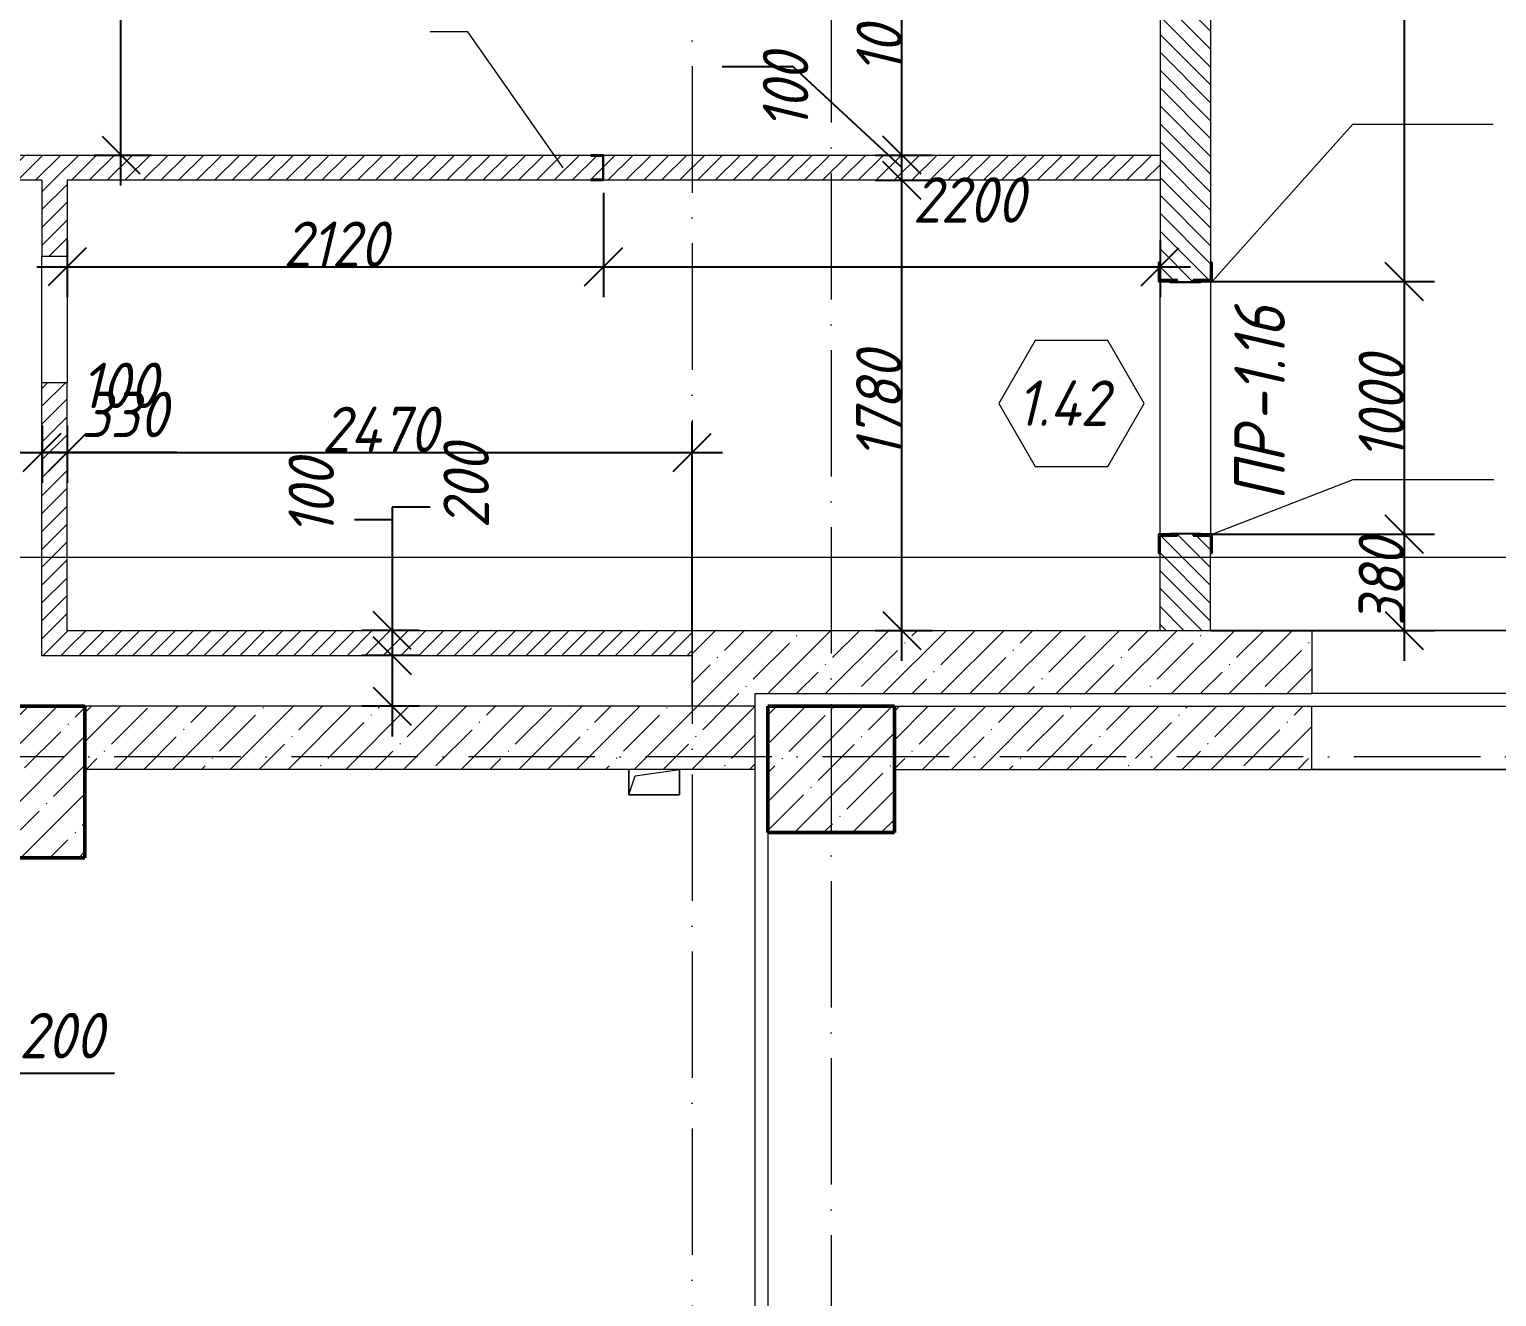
# Model space of a CAD drawing. Header units: millimetres. Extents: x -356862 to 418287, y 0 to 839748.
# Drawn here: x -132671 to -126870, y 610162 to 615175 of the extents above; entities that cross this region are included whole.
import ezdxf

# ---------------------------------------------------------------- set-up
doc = ezdxf.new("R2010")
doc.units = ezdxf.units.MM
doc.linetypes.add('50_200_ШТРИХ_1Т_ш5_п1_п1_', pattern=[700, 500, -100, 0, -100])
for name, color, linetype, lineweight in [('A-____-____-DIMS', 7, 'Continuous', 9), ('A-DOOR-____-IDEN', 7, 'Continuous', 9), ('A-DOOR-____-OTLN', 7, 'Continuous', 9), ('A-FLOR-____-OTLN', 7, 'Continuous', 9), ('A-GENM-____-IDEN', 7, 'Continuous', 9), ('A-GENM-____-MCUT', 7, 'Continuous', 25), ('A-GENM-____-OTLN', 7, 'Continuous', 9), ('A-GENM-____-OTLN-1', 7, 'Continuous', 25), ('A-WALL-____-MCUT-3', 7, 'Continuous', 9), ('A-WALL-____-OTLN', 7, 'Continuous', 9), ('A-WALL-FNSH-MCUT-1', 7, 'Continuous', 9), ('S-COLS-____-MCUT', 7, 'Continuous', 50), ('S-COLS-____-OTLN', 7, 'Continuous', 9), ('S-GRID-____-OTLN-1', 7, '50_200_ШТРИХ_1Т_ш5_п1_п1_', 9)]:
    doc.layers.add(name, color=color, linetype=linetype, lineweight=lineweight)
for name, color, linetype, lineweight, true_color in [('A-DOOR-____-OTLN-1', 7, 'Continuous', 9, 0xffffff), ('A-WALL-____-MCUT-4', 7, 'Continuous', 13, 0x000000), ('A-WALL-____-PATT-2', 7, 'Continuous', 9, 0x787878), ('A-WALL-____-PATT-3', 9, 'Continuous', 9, 0x808080), ('A-WALL-____-PATT-4', 9, 'Continuous', 9, 0x808080), ('G-____-____-SYMB-2', 7, 'Continuous', 9, 0x000000), ('I-WALL-____-OTLN-1', 7, 'Continuous', 9, 0x000000), ('I-WALL-____-OTLN-2', 7, 'Continuous', 9, 0x000000)]:
    doc.layers.add(name, color=color, linetype=linetype, lineweight=lineweight, true_color=true_color)
doc.styles.add('ISOCPEUR_I_10', font='isocpeui.ttf', dxfattribs={"width": 0.9, "height": 180})
doc.styles.add('ISOCPEUR_I_14', font='isocpeui.ttf', dxfattribs={"width": 0.9, "height": 180})
doc.styles.add('ISOCPEUR_I_2', font='isocpeui.ttf', dxfattribs={"width": 0.85, "height": 2.3})
doc.dimstyles.new('ISO-1_8_0_9К_СРЕДНИЙ_Кладочные_4', dxfattribs={"dimscale": 304.8, "dimtxt": 179.276612, "dimasz": 0.492126, "dimexe": 0.393701, "dimexo": 0, "dimgap": 0, "dimtad": 1, "dimdec": 3, "dimrnd": 0.001, "dimdsep": 46, "dimtxsty": 'ISOCPEUR_I_10', "dimblk1": 'OBLIQUE', "dimblk2": 'OBLIQUE', "dimsah": 1, "dimcen": 0.09, "dimdle": 0.393701, "dimazin": 0, "dimtfac": 1, "dimtdec": 4, "dimtix": 1, "dimtmove": 1, "dimatfit": 3, "dimfxl": 1, "dimtvp": 1, "dimtolj": 1, "dimtzin": 0, "dimarcsym": 2})
doc.dimstyles.new('ISO-1_8_0_9К_СРЕДНИЙ_Кладочные_8', dxfattribs={"dimscale": 304.8, "dimtxt": 179.276612, "dimasz": 0.492126, "dimexe": 0.393701, "dimexo": 0, "dimgap": 0, "dimtad": 1, "dimdec": 3, "dimrnd": 0.001, "dimdsep": 46, "dimtxsty": 'ISOCPEUR_I_14', "dimblk1": 'OBLIQUE', "dimblk2": 'OBLIQUE', "dimsah": 1, "dimcen": 0.09, "dimdle": 0.393701, "dimazin": 0, "dimtfac": 1, "dimtdec": 4, "dimtix": 1, "dimtmove": 0, "dimatfit": 3, "dimfxl": 1, "dimtvp": 1, "dimtolj": 1, "dimtzin": 0, "dimarcsym": 2})
doc.dimstyles.new('ISO-1_8_0_9К_СРЕДНИЙ_Кладочные_9', dxfattribs={"dimscale": 304.8, "dimtxt": 179.276612, "dimasz": 0.492126, "dimexe": 0.393701, "dimexo": 0, "dimgap": 0, "dimtad": 1, "dimdec": 3, "dimrnd": 0.001, "dimdsep": 46, "dimtxsty": 'ISOCPEUR_I_14', "dimblk1": 'OBLIQUE', "dimblk2": 'OBLIQUE', "dimsah": 1, "dimcen": 0.09, "dimdle": 0.393701, "dimazin": 0, "dimtfac": 1, "dimtdec": 4, "dimtix": 1, "dimtmove": 1, "dimatfit": 3, "dimfxl": 1, "dimtvp": 1, "dimtolj": 1, "dimtzin": 0, "dimarcsym": 2})
pattern_1 = [(45, (-175000.736, 544716.51), (-35.35534, 35.35534), [])]
pattern_2 = [(45, (-175000.74, 544716.51), (-114.04925, 114.04925), []), (45, (-174886.69, 544716.51), (-114.04925, 114.04925), [201.612, -40.322, 3.353, -36.97])]

# ---------------------------------------------------------------- blocks, each defined once
blk = doc.blocks.new('Проем_Дверь_Прямоугольный - 2100х2400h_дверные проемы-37132626-АР1_Кладочный план 1 этажа в осях 1-64_Ю-ЯЯ')
at = {"layer": 'A-DOOR-____-OTLN-1'}
for p, q in [((1050, 125), (-1050, 125)), ((1050, -125), (-1050, -125))]:
    blk.add_line(p, q, dxfattribs=at)
blk = doc.blocks.new('BSC_Колонна _Прямоугольная - 600х600-V116-АР1_Кладочный план 1 этажа в осях 1-64_Ю-ЯЯ')
at = {"layer": 'S-COLS-____-OTLN'}
h = blk.add_hatch(dxfattribs=at)
h.set_pattern_fill('FP_120', color=256, style=0, pattern_type=2)
h.set_pattern_definition([(45, (-42250, -67481.04), (-114.04925, 114.04925), []), (45, (-42135.95, -67481.04), (-114.04925, 114.04925), [201.613, -40.323, 3.353, -36.97])])
h.paths.add_polyline_path([(-300, -300), (300, -300), (300, 300), (-300, 300)], flags=0)
at = {"layer": 'S-COLS-____-MCUT'}
for p, q in [((300, 300), (-300, 300)), ((-300, 300), (-300, -300)), ((300, -300), (300, 300)), ((-300, -300), (300, -300))]:
    blk.add_line(p, q, dxfattribs=at)
blk = doc.blocks.new('BSC_Колонна _Прямоугольная - 500х500-V181-АР1_Кладочный план 1 этажа в осях 1-64_Ю-ЯЯ')
at = {"layer": 'S-COLS-____-OTLN'}
h = blk.add_hatch(dxfattribs=at)
h.set_pattern_fill('FP_188', color=256, style=0, pattern_type=2)
h.set_pattern_definition([(45, (-45500, -67531.04), (-114.04925, 114.04925), []), (45, (-45385.95, -67531.04), (-114.04925, 114.04925), [201.613, -40.323, 3.353, -36.97])])
h.paths.add_polyline_path([(-250, -250), (250, -250), (250, 250), (-250, 250)], flags=0)
at = {"layer": 'S-COLS-____-MCUT'}
for p, q in [((250, 250), (-250, 250)), ((-250, 250), (-250, -250)), ((250, -250), (250, 250)), ((-250, -250), (250, -250))]:
    blk.add_line(p, q, dxfattribs=at)
blk = doc.blocks.new('154_Фахверк_СКБ_Швеллер - Тип_100_4830-28143655-АР1_Кладочный план 1 этажа в осях 1-64_Ю-ЯЯ')
at = {"layer": 'A-GENM-____-MCUT'}
for p, q in [((175, 50), (125, 50)), ((125, 50), (125, -50)), ((128, 47), (175, 47)), ((128, -47), (128, 47)), ((175, 47), (175, 50)), ((125, -50), (175, -50)), ((175, -47), (128, -47)), ((175, -50), (175, -47))]:
    blk.add_line(p, q, dxfattribs=at)
blk = doc.blocks.new('154_Стойка_СКБ_Уголок - СМ-2230_200-28216496-АР1_Кладочный план 1 этажа в осях 1-64_Ю-ЯЯ')
at = {"layer": 'A-GENM-____-MCUT'}
for p, q in [((125, 156), (125, 81)), ((200, 156), (125, 156)), ((131, 81), (131, 150)), ((131, 150), (200, 150)), ((200, 150), (200, 156)), ((125, 81), (131, 81)), ((131, 19), (125, 19)), ((125, 19), (125, -56)), ((131, -50), (131, 19)), ((125, -56), (200, -56)), ((200, -50), (131, -50)), ((200, -56), (200, -50))]:
    blk.add_line(p, q, dxfattribs=at)
blk = doc.blocks.new('Стойка_Влож_Полоса боковая - Полоса-28213942-АР1_Кладочный план 1 этажа в осях 1-64_Ю-ЯЯ')
at = {"layer": 'A-GENM-____-OTLN'}
for p, q in [((-5, 60), (0, 60)), ((-5, -60), (-5, 60)), ((0, 31), (0, -31)), ((0, -60), (-5, -60))]:
    blk.add_line(p, q, dxfattribs=at)
blk = doc.blocks.new('AR_Отверстие прямоугольное _в плите_ - AR_Отверстие прямоугольное _в плите_-V213-АР1_Кладочный план 1 этажа в осях 1-64_Ю-ЯЯ')
at = {"layer": 'A-GENM-____-OTLN'}
for p, q in [((-100, 50), (-100, -50)), ((-100, -50), (-75, 25)), ((-75, 25), (100, 50)), ((100, -50), (100, 50)), ((-100, -50), (100, -50))]:
    blk.add_line(p, q, dxfattribs=at)
blk = doc.blocks.new('Марка проема - марка проема-27336095-АР1_Кладочный план 1 этажа в осях 1-64_Ю-ЯЯ')
at = {"layer": 'A-DOOR-____-IDEN'}
for p, q in [((-1.439, 0.159), (-2.877, -2.333)), ((1.439, 0.159), (-1.439, 0.159)), ((2.877, -2.333), (1.439, 0.159)), ((-2.877, -2.333), (-1.439, -4.825)), ((1.439, -4.825), (2.877, -2.333)), ((-1.439, -4.825), (1.439, -4.825))]:
    blk.add_line(p, q, dxfattribs=at)
blk = doc.blocks.new('_Oblique')
at = {"color": 0, "linetype": 'ByBlock', "lineweight": -2}
blk.add_line((-0.5, -0.5), (0.5, 0.5), dxfattribs=at)
blk = doc.blocks.new('*D13144')
at = {"layer": 'A-____-____-DIMS', "color": 0, "lineweight": -2, "transparency": 16777216}
for p, q in [((-129220.9, 612677.6), (-129220.9, 614697.6)), ((-129326.9, 614577.6), (-129100.9, 614577.6)), ((-129326.9, 612797.6), (-129100.9, 612797.6))]:
    blk.add_line(p, q, dxfattribs=at)
at = {"layer": 'Defpoints', "color": 0, "transparency": 16777216}
for p in [(-129326.9, 614577.6), (-129220.9, 614577.6), (-129326.9, 612797.6)]:
    blk.add_point(p, dxfattribs=at)
at = {"layer": 'A-____-____-DIMS', "color": 0, "lineweight": -2, "transparency": 16777216, "xscale": 150, "yscale": 150, "zscale": 150}
for p, rotation in [((-129220.9, 614577.6), 90), ((-129220.9, 612797.6), 270)]:
    blk.add_blockref('_Oblique', p, dxfattribs=dict(at, rotation=rotation))
at = {"layer": 'A-____-____-DIMS', "color": 0, "transparency": 16777216, "insert": (-129312, 613687.6), "char_height": 180, "width": 504.733, "attachment_point": 5, "rotation": 90, "style": 'ISOCPEUR_I_14'}
blk.add_mtext('\\A1;1780', dxfattribs=at)
blk = doc.blocks.new('*D13145')
at = {"layer": 'A-____-____-DIMS', "color": 0, "lineweight": -2, "transparency": 16777216}
for p, q in [((-129651.1, 615025.8), (-129931.6, 615025.8)), ((-129220.9, 614627.6), (-129651.1, 615025.8)), ((-129220.9, 614457.6), (-129220.9, 614797.6)), ((-129326.9, 614677.6), (-129100.9, 614677.6)), ((-129326.9, 614577.6), (-129100.9, 614577.6))]:
    blk.add_line(p, q, dxfattribs=at)
at = {"layer": 'Defpoints', "color": 0, "transparency": 16777216}
for p in [(-129326.9, 614677.6), (-129220.9, 614677.6), (-129326.9, 614577.6)]:
    blk.add_point(p, dxfattribs=at)
at = {"layer": 'A-____-____-DIMS', "color": 0, "lineweight": -2, "transparency": 16777216, "xscale": 150, "yscale": 150, "zscale": 150}
for p, rotation in [((-129220.9, 614677.6), 90), ((-129220.9, 614577.6), 270)]:
    blk.add_blockref('_Oblique', p, dxfattribs=dict(at, rotation=rotation))
at = {"layer": 'A-____-____-DIMS', "color": 0, "transparency": 16777216, "insert": (-129771.1, 614777.6), "char_height": 180, "width": 368.207, "attachment_point": 1, "rotation": 90, "line_spacing_factor": 1.149209, "style": 'ISOCPEUR_I_14'}
blk.add_mtext('\\A1;100', dxfattribs=at)
blk = doc.blocks.new('*D13146')
at = {"layer": 'A-____-____-DIMS', "color": 0, "lineweight": -2, "transparency": 16777216}
for p, q in [((-129220.9, 614557.6), (-129220.9, 615857.6)), ((-128850.7, 615737.6), (-129340.9, 615737.6)), ((-129326.9, 614677.6), (-129100.9, 614677.6))]:
    blk.add_line(p, q, dxfattribs=at)
at = {"layer": 'Defpoints', "color": 0, "transparency": 16777216}
for p in [(-129220.9, 615737.6), (-128850.7, 615737.6), (-129326.9, 614677.6)]:
    blk.add_point(p, dxfattribs=at)
at = {"layer": 'A-____-____-DIMS', "color": 0, "lineweight": -2, "transparency": 16777216, "xscale": 150, "yscale": 150, "zscale": 150}
for p, rotation in [((-129220.9, 615737.6), 90), ((-129220.9, 614677.6), 270)]:
    blk.add_blockref('_Oblique', p, dxfattribs=dict(at, rotation=rotation))
at = {"layer": 'A-____-____-DIMS', "color": 0, "transparency": 16777216, "insert": (-129310.9, 615207.6), "char_height": 180, "width": 504.733, "attachment_point": 5, "rotation": 90, "style": 'ISOCPEUR_I_14'}
blk.add_mtext('\\A1;1060', dxfattribs=at)
blk = doc.blocks.new('*D13152')
at = {"layer": 'A-____-____-DIMS', "color": 0, "lineweight": -2, "transparency": 16777216}
for p, q in [((-127235.5, 618957.6), (-127235.5, 614057.6)), ((-128000.7, 618837.6), (-127115.5, 618837.6)), ((-127992.7, 614177.6), (-127115.5, 614177.6))]:
    blk.add_line(p, q, dxfattribs=at)
at = {"layer": 'Defpoints', "color": 0, "transparency": 16777216}
for p in [(-128000.7, 618837.6), (-127992.7, 614177.6), (-127235.5, 614177.6)]:
    blk.add_point(p, dxfattribs=at)
at = {"layer": 'A-____-____-DIMS', "color": 0, "lineweight": -2, "transparency": 16777216, "xscale": 150, "yscale": 150, "zscale": 150}
for p, rotation in [((-127235.5, 618837.6), 90), ((-127235.5, 614177.6), 270)]:
    blk.add_blockref('_Oblique', p, dxfattribs=dict(at, rotation=rotation))
at = {"layer": 'A-____-____-DIMS', "color": 0, "transparency": 16777216, "insert": (-127325.5, 616507.6), "char_height": 180, "width": 562.653, "attachment_point": 5, "rotation": 90, "style": 'ISOCPEUR_I_14'}
blk.add_mtext('\\A1;4660', dxfattribs=at)
blk = doc.blocks.new('*D13153')
at = {"layer": 'A-____-____-DIMS', "color": 0, "lineweight": -2, "transparency": 16777216}
for p, q in [((-127235.5, 614297.6), (-127235.5, 613057.6)), ((-127992.7, 614177.6), (-127115.5, 614177.6)), ((-127994.7, 613177.6), (-127115.5, 613177.6))]:
    blk.add_line(p, q, dxfattribs=at)
at = {"layer": 'Defpoints', "color": 0, "transparency": 16777216}
for p in [(-127992.7, 614177.6), (-127994.7, 613177.6), (-127235.5, 613177.6)]:
    blk.add_point(p, dxfattribs=at)
at = {"layer": 'A-____-____-DIMS', "color": 0, "lineweight": -2, "transparency": 16777216, "xscale": 150, "yscale": 150, "zscale": 150}
for p, rotation in [((-127235.5, 614177.6), 90), ((-127235.5, 613177.6), 270)]:
    blk.add_blockref('_Oblique', p, dxfattribs=dict(at, rotation=rotation))
at = {"layer": 'A-____-____-DIMS', "color": 0, "transparency": 16777216, "insert": (-127325.5, 613677.6), "char_height": 180, "width": 504.733, "attachment_point": 5, "rotation": 90, "style": 'ISOCPEUR_I_14'}
blk.add_mtext('\\A1;1000', dxfattribs=at)
blk = doc.blocks.new('*D13154')
at = {"layer": 'A-____-____-DIMS', "color": 0, "lineweight": -2, "transparency": 16777216}
for p, q in [((-127235.5, 613297.6), (-127235.5, 612677.6)), ((-127994.7, 613177.6), (-127115.5, 613177.6)), ((-128000.7, 612797.6), (-127115.5, 612797.6))]:
    blk.add_line(p, q, dxfattribs=at)
at = {"layer": 'Defpoints', "color": 0, "transparency": 16777216}
for p in [(-127994.7, 613177.6), (-128000.7, 612797.6), (-127235.5, 612797.6)]:
    blk.add_point(p, dxfattribs=at)
at = {"layer": 'A-____-____-DIMS', "color": 0, "lineweight": -2, "transparency": 16777216, "xscale": 150, "yscale": 150, "zscale": 150}
for p, rotation in [((-127235.5, 613177.6), 90), ((-127235.5, 612797.6), 270)]:
    blk.add_blockref('_Oblique', p, dxfattribs=dict(at, rotation=rotation))
at = {"layer": 'A-____-____-DIMS', "color": 0, "transparency": 16777216, "insert": (-127325.5, 612987.6), "char_height": 180, "width": 409.578, "attachment_point": 5, "rotation": 90, "style": 'ISOCPEUR_I_14'}
blk.add_mtext('\\A1;380', dxfattribs=at)
blk = doc.blocks.new('*D13155')
at = {"layer": 'A-____-____-DIMS', "color": 0, "lineweight": -2, "transparency": 16777216}
for p, q in [((-132950.7, 613607.4), (-132950.7, 613381.4)), ((-132620.7, 613607.4), (-132620.7, 613381.4)), ((-133070.7, 613501.4), (-132500.7, 613501.4)), ((-132087.6, 613501.4), (-132620.7, 613501.4))]:
    blk.add_line(p, q, dxfattribs=at)
at = {"layer": 'Defpoints', "color": 0, "transparency": 16777216}
for p in [(-132950.7, 613607.4), (-132620.7, 613607.4), (-132620.7, 613501.4)]:
    blk.add_point(p, dxfattribs=at)
at = {"layer": 'A-____-____-DIMS', "color": 0, "lineweight": -2, "transparency": 16777216, "xscale": 150, "yscale": 150, "zscale": 150, "rotation": 180}
blk.add_blockref('_Oblique', (-132950.7, 613501.4), dxfattribs=at)
at = {"layer": 'A-____-____-DIMS', "color": 0, "lineweight": -2, "transparency": 16777216, "xscale": 150, "yscale": 150, "zscale": 150}
blk.add_blockref('_Oblique', (-132620.7, 613501.4), dxfattribs=at)
at = {"layer": 'A-____-____-DIMS', "color": 0, "transparency": 16777216, "insert": (-132464.5, 613741.4), "char_height": 180, "width": 409.578, "attachment_point": 1, "line_spacing_factor": 1.149209, "style": 'ISOCPEUR_I_14'}
blk.add_mtext('\\A1;330', dxfattribs=at)
blk = doc.blocks.new('*D13156')
at = {"layer": 'A-____-____-DIMS', "color": 0, "lineweight": -2, "transparency": 16777216}
for p, q in [((-132620.7, 613607.4), (-132620.7, 613381.4)), ((-132520.7, 613607.4), (-132520.7, 613381.4)), ((-132740.7, 613501.4), (-132400.7, 613501.4))]:
    blk.add_line(p, q, dxfattribs=at)
at = {"layer": 'Defpoints', "color": 0, "transparency": 16777216}
for p in [(-132620.7, 613607.4), (-132520.7, 613607.4), (-132520.7, 613501.4)]:
    blk.add_point(p, dxfattribs=at)
at = {"layer": 'A-____-____-DIMS', "color": 0, "lineweight": -2, "transparency": 16777216, "xscale": 150, "yscale": 150, "zscale": 150, "rotation": 180}
blk.add_blockref('_Oblique', (-132620.7, 613501.4), dxfattribs=at)
at = {"layer": 'A-____-____-DIMS', "color": 0, "lineweight": -2, "transparency": 16777216, "xscale": 150, "yscale": 150, "zscale": 150}
blk.add_blockref('_Oblique', (-132520.7, 613501.4), dxfattribs=at)
at = {"layer": 'A-____-____-DIMS', "color": 0, "transparency": 16777216, "insert": (-132467.6, 613856.5), "char_height": 180, "width": 368.207, "attachment_point": 1, "line_spacing_factor": 1.149209, "style": 'ISOCPEUR_I_14'}
blk.add_mtext('\\A1;100', dxfattribs=at)
blk = doc.blocks.new('*D13157')
at = {"layer": 'A-____-____-DIMS', "color": 0, "lineweight": -2, "transparency": 16777216}
for p, q in [((-132520.7, 613607.4), (-132520.7, 613381.4)), ((-130050.7, 612797.6), (-130050.7, 613621.4)), ((-132640.7, 613501.4), (-129930.7, 613501.4))]:
    blk.add_line(p, q, dxfattribs=at)
at = {"layer": 'Defpoints', "color": 0, "transparency": 16777216}
for p in [(-132520.7, 613607.4), (-130050.7, 613501.4), (-130050.7, 612797.6)]:
    blk.add_point(p, dxfattribs=at)
at = {"layer": 'A-____-____-DIMS', "color": 0, "lineweight": -2, "transparency": 16777216, "xscale": 150, "yscale": 150, "zscale": 150, "rotation": 180}
blk.add_blockref('_Oblique', (-132520.7, 613501.4), dxfattribs=at)
at = {"layer": 'A-____-____-DIMS', "color": 0, "lineweight": -2, "transparency": 16777216, "xscale": 150, "yscale": 150, "zscale": 150}
blk.add_blockref('_Oblique', (-130050.7, 613501.4), dxfattribs=at)
at = {"layer": 'A-____-____-DIMS', "color": 0, "transparency": 16777216, "insert": (-131285.7, 613592.5), "char_height": 180, "width": 562.653, "attachment_point": 5, "style": 'ISOCPEUR_I_14'}
blk.add_mtext('\\A1;2470', dxfattribs=at)
blk = doc.blocks.new('*D13158')
at = {"layer": 'A-____-____-DIMS', "color": 0, "lineweight": -2, "transparency": 16777216}
for p, q in [((-131385.9, 613236.5), (-131235.9, 613236.5)), ((-131235.9, 613236.5), (-131235.9, 612797.6)), ((-131235.9, 612917.6), (-131235.9, 612577.6)), ((-131129.8, 612797.6), (-131355.9, 612797.6)), ((-131129.8, 612697.6), (-131355.9, 612697.6))]:
    blk.add_line(p, q, dxfattribs=at)
at = {"layer": 'Defpoints', "color": 0, "transparency": 16777216}
for p in [(-131129.8, 612797.6), (-131235.9, 612697.6), (-131129.8, 612697.6)]:
    blk.add_point(p, dxfattribs=at)
at = {"layer": 'A-____-____-DIMS', "color": 0, "lineweight": -2, "transparency": 16777216, "xscale": 150, "yscale": 150, "zscale": 150}
for p, rotation in [((-131235.9, 612797.6), 90), ((-131235.9, 612697.6), 270)]:
    blk.add_blockref('_Oblique', p, dxfattribs=dict(at, rotation=rotation))
at = {"layer": 'A-____-____-DIMS', "color": 0, "transparency": 16777216, "insert": (-131646.2, 613172.4), "char_height": 180, "width": 368.207, "attachment_point": 1, "rotation": 90, "line_spacing_factor": 1.149209, "style": 'ISOCPEUR_I_14'}
blk.add_mtext('\\A1;100', dxfattribs=at)
blk = doc.blocks.new('*D13159')
at = {"layer": 'A-____-____-DIMS', "color": 0, "lineweight": -2, "transparency": 16777216}
for p, q in [((-131085.9, 613285.5), (-131235.9, 613285.5)), ((-131235.9, 613285.5), (-131235.9, 612697.6)), ((-131235.9, 612817.6), (-131235.9, 612377.6)), ((-131129.8, 612697.6), (-131355.9, 612697.6)), ((-131129.8, 612497.6), (-131355.9, 612497.6))]:
    blk.add_line(p, q, dxfattribs=at)
at = {"layer": 'Defpoints', "color": 0, "transparency": 16777216}
for p in [(-131129.8, 612697.6), (-131235.9, 612497.6), (-131129.8, 612497.6)]:
    blk.add_point(p, dxfattribs=at)
at = {"layer": 'A-____-____-DIMS', "color": 0, "lineweight": -2, "transparency": 16777216, "xscale": 150, "yscale": 150, "zscale": 150}
for p, rotation in [((-131235.9, 612697.6), 90), ((-131235.9, 612497.6), 270)]:
    blk.add_blockref('_Oblique', p, dxfattribs=dict(at, rotation=rotation))
at = {"layer": 'A-____-____-DIMS', "color": 0, "transparency": 16777216, "insert": (-131033.8, 613200.7), "char_height": 180, "width": 409.578, "attachment_point": 1, "rotation": 90, "line_spacing_factor": 1.149209, "style": 'ISOCPEUR_I_14'}
blk.add_mtext('\\A1;200', dxfattribs=at)
blk = doc.blocks.new('*D13163')
at = {"layer": 'A-____-____-DIMS', "color": 0, "lineweight": -2, "transparency": 16777216}
for p, q in [((-132308.4, 614557.6), (-132308.4, 616897.6)), ((-132900.7, 616777.6), (-132188.4, 616777.6)), ((-132414.5, 614677.6), (-132188.4, 614677.6))]:
    blk.add_line(p, q, dxfattribs=at)
at = {"layer": 'Defpoints', "color": 0, "transparency": 16777216}
for p in [(-132900.7, 616777.6), (-132308.4, 616777.6), (-132414.5, 614677.6)]:
    blk.add_point(p, dxfattribs=at)
at = {"layer": 'A-____-____-DIMS', "color": 0, "lineweight": -2, "transparency": 16777216, "xscale": 150, "yscale": 150, "zscale": 150}
for p, rotation in [((-132308.4, 616777.6), 90), ((-132308.4, 614677.6), 270)]:
    blk.add_blockref('_Oblique', p, dxfattribs=dict(at, rotation=rotation))
at = {"layer": 'A-____-____-DIMS', "color": 0, "transparency": 16777216, "insert": (-132398.4, 615727.6), "char_height": 180, "width": 504.733, "attachment_point": 5, "rotation": 90, "style": 'ISOCPEUR_I_14'}
blk.add_mtext('\\A1;2100', dxfattribs=at)
blk = doc.blocks.new('*D13166')
at = {"layer": 'A-____-____-DIMS', "color": 0, "lineweight": -2, "transparency": 16777216}
for p, q in [((-130400.7, 614527.6), (-130400.7, 614114.9)), ((-132520.7, 614340.9), (-132520.7, 614114.9)), ((-132640.7, 614234.9), (-130280.7, 614234.9))]:
    blk.add_line(p, q, dxfattribs=at)
at = {"layer": 'Defpoints', "color": 0, "transparency": 16777216}
for p in [(-130400.7, 614527.6), (-132520.7, 614340.9), (-130400.7, 614234.9)]:
    blk.add_point(p, dxfattribs=at)
at = {"layer": 'A-____-____-DIMS', "color": 0, "lineweight": -2, "transparency": 16777216, "xscale": 150, "yscale": 150, "zscale": 150, "rotation": 180}
blk.add_blockref('_Oblique', (-132520.7, 614234.9), dxfattribs=at)
at = {"layer": 'A-____-____-DIMS', "color": 0, "lineweight": -2, "transparency": 16777216, "xscale": 150, "yscale": 150, "zscale": 150}
blk.add_blockref('_Oblique', (-130400.7, 614234.9), dxfattribs=at)
at = {"layer": 'A-____-____-DIMS', "color": 0, "transparency": 16777216, "insert": (-131460.7, 614324.9), "char_height": 180, "width": 504.733, "attachment_point": 5, "style": 'ISOCPEUR_I_14'}
blk.add_mtext('\\A1;2120', dxfattribs=at)
blk = doc.blocks.new('*D13167')
at = {"layer": 'A-____-____-DIMS', "color": 0, "lineweight": -2, "transparency": 16777216}
for p, q in [((-130400.7, 614527.6), (-130400.7, 614114.9)), ((-128200.7, 614340.9), (-128200.7, 614114.9)), ((-130520.7, 614234.9), (-128080.7, 614234.9))]:
    blk.add_line(p, q, dxfattribs=at)
at = {"layer": 'Defpoints', "color": 0, "transparency": 16777216}
for p in [(-130400.7, 614527.6), (-128200.7, 614340.9), (-128200.7, 614234.9)]:
    blk.add_point(p, dxfattribs=at)
at = {"layer": 'A-____-____-DIMS', "color": 0, "lineweight": -2, "transparency": 16777216, "xscale": 150, "yscale": 150, "zscale": 150, "rotation": 180}
blk.add_blockref('_Oblique', (-130400.7, 614234.9), dxfattribs=at)
at = {"layer": 'A-____-____-DIMS', "color": 0, "lineweight": -2, "transparency": 16777216, "xscale": 150, "yscale": 150, "zscale": 150}
blk.add_blockref('_Oblique', (-128200.7, 614234.9), dxfattribs=at)
at = {"layer": 'A-____-____-DIMS', "color": 0, "transparency": 16777216, "insert": (-129178.4, 614590), "char_height": 180, "width": 546.104, "attachment_point": 1, "line_spacing_factor": 1.149209, "style": 'ISOCPEUR_I_10'}
blk.add_mtext('\\A1;2200', dxfattribs=at)
blk = doc.blocks.new('*D13179')
at = {"layer": 'A-____-____-DIMS', "color": 0, "lineweight": -2, "transparency": 16777216}
for p, q in [((-133050.7, 612497.6), (-133050.7, 610924.9)), ((-132850.7, 612497.6), (-132850.7, 610924.9)), ((-133170.7, 611044.9), (-132730.7, 611044.9)), ((-132334.7, 611044.9), (-132850.7, 611044.9))]:
    blk.add_line(p, q, dxfattribs=at)
at = {"layer": 'Defpoints', "color": 0, "transparency": 16777216}
for p in [(-133050.7, 612497.6), (-132850.7, 612497.6), (-132850.7, 611044.9)]:
    blk.add_point(p, dxfattribs=at)
at = {"layer": 'A-____-____-DIMS', "color": 0, "lineweight": -2, "transparency": 16777216, "xscale": 150, "yscale": 150, "zscale": 150, "rotation": 180}
blk.add_blockref('_Oblique', (-133050.7, 611044.9), dxfattribs=at)
at = {"layer": 'A-____-____-DIMS', "color": 0, "lineweight": -2, "transparency": 16777216, "xscale": 150, "yscale": 150, "zscale": 150}
blk.add_blockref('_Oblique', (-132850.7, 611044.9), dxfattribs=at)
at = {"layer": 'A-____-____-DIMS', "color": 0, "transparency": 16777216, "insert": (-132711.5, 611284.9), "char_height": 180, "width": 409.578, "attachment_point": 1, "line_spacing_factor": 1.149209, "style": 'ISOCPEUR_I_14'}
blk.add_mtext('\\A1;200', dxfattribs=at)

msp = doc.modelspace()

# ---------------------------------------------------------------- hatches: boundary and pattern name
at = {"layer": 'A-WALL-____-PATT-2'}
h = msp.add_hatch(dxfattribs=at)
h.set_pattern_fill('FP_2', color=256, style=0, pattern_type=2)
h.set_pattern_definition(pattern_2)
h.paths.add_polyline_path([(-129800.7357, 612497.5526), (-129800.7357, 612797.5526), (-130050.7357, 612797.5526), (-130050.7357, 612497.5526)], flags=0)
h = msp.add_hatch(dxfattribs=at)
h.set_pattern_fill('FP_2', color=256, style=0, pattern_type=2)
h.set_pattern_definition(pattern_2)
h.paths.add_polyline_path([(-125500.7357, 612547.5526), (-125100.7357, 612547.5526), (-125100.7357, 612797.5526), (-125500.7357, 612797.5526)], flags=0)
h.paths.add_polyline_path([(-129061.2074, 612547.5526), (-127600.7357, 612547.5526), (-127600.7357, 612797.5526), (-129800.7357, 612797.5526), (-129800.7357, 612547.5526)], flags=0)
h = msp.add_hatch(dxfattribs=at)
h.set_pattern_fill('FP_2', color=256, style=0, pattern_type=2)
h.set_pattern_definition(pattern_2)
h.paths.add_polyline_path([(-129800.7357, 612247.5526), (-129800.7357, 612497.5526), (-132450.7357, 612497.5526), (-132450.7357, 612247.5526), (-130828.6717, 612247.5526)], flags=0)
h = msp.add_hatch(dxfattribs=at)
h.set_pattern_fill('FP_2', color=256, style=0, pattern_type=2)
h.set_pattern_definition(pattern_2)
h.paths.add_polyline_path([(-125500.7357, 612247.5526), (-124800.7357, 612247.5526), (-124800.7357, 612497.5526), (-125500.7357, 612497.5526), (-125500.7357, 612435.6225)], flags=0)
h.paths.add_polyline_path([(-129061.2074, 612247.5526), (-127600.7357, 612247.5526), (-127600.7357, 612497.5526), (-129250.7357, 612497.5526), (-129250.7357, 612247.5526)], flags=0)
at = {"layer": 'A-WALL-____-PATT-3'}
h = msp.add_hatch(dxfattribs=at)
h.set_pattern_fill('FP_6', color=256, style=0, pattern_type=2)
h.set_pattern_definition([(135, (-175000.736, 544716.51), (-35.35534, -35.35534), [])])
h.paths.add_polyline_path([(-128160.7357, 612797.5526), (-128000.7357, 612797.5526), (-128000.7357, 613171.5526), (-128069.7357, 613171.5526), (-128069.7357, 613177.5526), (-128131.7357, 613177.5526), (-128131.7357, 613171.5526), (-128200.7357, 613171.5526), (-128200.7357, 612797.5526)], flags=0)
h.paths.add_polyline_path([(-128069.7357, 614177.5526), (-128069.7357, 614183.5526), (-128000.7357, 614183.5526), (-128000.7357, 618837.5526), (-128200.7357, 618837.5526), (-128200.7357, 614183.5526), (-128131.7357, 614183.5526), (-128131.7357, 614177.5526)], flags=0)
at = {"layer": 'A-WALL-____-PATT-4'}
h = msp.add_hatch(dxfattribs=at)
h.set_pattern_fill('FP_5', color=256, style=0, pattern_type=2)
h.set_pattern_definition(pattern_1)
h.paths.add_polyline_path([(-132620.7357, 614577.5526), (-130450.7357, 614577.5526), (-130450.7357, 614580.5526), (-130403.7357, 614580.5526), (-130403.7357, 614674.5526), (-130450.7357, 614674.5526), (-130450.7357, 614677.5526), (-132950.7357, 614677.5526), (-132950.7357, 614577.5526)], flags=0)
h.paths.add_polyline_path([(-128200.7357, 614577.5526), (-128200.7357, 614677.5526), (-130400.7357, 614677.5526), (-130400.7357, 614577.5526), (-129061.2074, 614577.5526)], flags=0)
h = msp.add_hatch(dxfattribs=at)
h.set_pattern_fill('FP_5', color=256, style=0, pattern_type=2)
h.set_pattern_definition(pattern_1)
h.paths.add_polyline_path([(-132596.136, 612697.5526), (-132520.7357, 612697.5526), (-132520.7357, 613777.5526), (-132620.7357, 613777.5526), (-132620.7357, 612697.5526)], flags=0)
h.paths.add_polyline_path([(-132620.7357, 614277.5526), (-132520.7357, 614277.5526), (-132520.7357, 614577.5526), (-132620.7357, 614577.5526)], flags=0)
h = msp.add_hatch(dxfattribs=at)
h.set_pattern_fill('FP_5', color=256, style=0, pattern_type=2)
h.set_pattern_definition(pattern_1)
h.paths.add_polyline_path([(-132520.7357, 612697.5526), (-130050.7357, 612697.5526), (-130050.7357, 612797.5526), (-132520.7357, 612797.5526)], flags=0)

# ---------------------------------------------------------------- linework, layer by layer
at = {"layer": 'A-FLOR-____-OTLN'}
for p, q in [((-130300.7357, 612147.5526), (-130300.7357, 612247.5526)), ((-130100.7357, 612247.5526), (-130100.7357, 612147.5526)), ((-129800.7357, 607897.5526), (-129800.7357, 612247.5526)), ((-127600.7357, 612247.5526), (-125500.7357, 612247.5526)), ((-130100.7357, 612147.5526), (-130300.7357, 612147.5526)), ((-129750.7357, 611997.5526), (-129750.7357, 607897.5526))]:
    msp.add_line(p, q, dxfattribs=at)
at = {"layer": 'A-GENM-____-IDEN'}
for p, q in [((-130937.0401, 615164.7048), (-131086.4451, 615164.7048)), ((-130560.7357, 614627.5526), (-130937.0401, 615164.7048)), ((-127994.7357, 614177.5526), (-127438.1447, 614798.996)), ((-127438.1447, 614798.996), (-126883.3747, 614798.996)), ((-127994.7357, 613177.5526), (-127437.6029, 613394.2563)), ((-127437.6029, 613394.2563), (-126880.4701, 613394.2563))]:
    msp.add_line(p, q, dxfattribs=at)
at = {"layer": 'A-WALL-____-MCUT-3'}
for p, q in [((-130050.7357, 612797.5526), (-127600.7357, 612797.5526)), ((-130050.7357, 612497.5526), (-130050.7357, 612797.5526)), ((-127600.7357, 612797.5526), (-127600.7357, 612547.5526)), ((-129800.7357, 612247.5526), (-129800.7357, 612547.5526)), ((-129800.7357, 612547.5526), (-127600.7357, 612547.5526)), ((-129800.7357, 612497.5526), (-132450.7357, 612497.5526)), ((-129250.7357, 612497.5526), (-127600.7357, 612497.5526)), ((-127600.7357, 612247.5526), (-127600.7357, 612497.5526)), ((-129800.7357, 612247.5526), (-132450.7357, 612247.5526)), ((-129250.7357, 612247.5526), (-127600.7357, 612247.5526))]:
    msp.add_line(p, q, dxfattribs=at)
at = {"layer": 'A-WALL-____-MCUT-4'}
for p, q in [((-128200.7357, 618837.5526), (-128200.7357, 614252.5526)), ((-128000.7357, 618837.5526), (-128000.7357, 614252.5526)), ((-128200.7357, 612797.5526), (-128200.7357, 613102.5526)), ((-128000.7357, 612797.5526), (-128000.7357, 613102.5526))]:
    msp.add_line(p, q, dxfattribs=at)
at = {"layer": 'A-WALL-____-OTLN'}
for p, q in [((-127600.7357, 612797.5526), (-125500.7357, 612797.5526)), ((-125500.7357, 612547.5526), (-127600.7357, 612547.5526)), ((-127600.7357, 612497.5526), (-125500.7357, 612497.5526)), ((-125500.7357, 612247.5526), (-127600.7357, 612247.5526))]:
    msp.add_line(p, q, dxfattribs=at)
at = {"layer": 'A-WALL-FNSH-MCUT-1'}
for p, q in [((-132950.7357, 614677.5526), (-130450.7357, 614677.5526)), ((-130400.7357, 614677.5526), (-128200.7357, 614677.5526)), ((-132620.7357, 614577.5526), (-132950.7357, 614577.5526)), ((-132620.7357, 614577.5526), (-132620.7357, 614277.5526)), ((-130450.7357, 614577.5526), (-132520.7357, 614577.5526)), ((-132520.7357, 614577.5526), (-132520.7357, 614277.5526)), ((-128200.7357, 614577.5526), (-130400.7357, 614577.5526)), ((-132620.7357, 614277.5526), (-132520.7357, 614277.5526)), ((-132620.7357, 612697.5526), (-132620.7357, 613777.5526)), ((-132620.7357, 613777.5526), (-132520.7357, 613777.5526)), ((-132520.7357, 612797.5526), (-132520.7357, 613777.5526)), ((-132520.7357, 612797.5526), (-130050.7357, 612797.5526)), ((-130050.7357, 612697.5526), (-132620.7357, 612697.5526))]:
    msp.add_line(p, q, dxfattribs=at)
at = {"layer": 'G-____-____-SYMB-2'}
msp.add_line((-179984.5837, 613087.5526), (-70594.3281, 613087.5526), dxfattribs=at)
at = {"layer": 'I-WALL-____-OTLN-1'}
for p, q in [((-128200.7357, 613177.5526), (-128200.7357, 614177.5526)), ((-128000.7357, 614177.5526), (-128000.7357, 613177.5526))]:
    msp.add_line(p, q, dxfattribs=at)
at = {"layer": 'I-WALL-____-OTLN-2'}
for p, q in [((-132620.7357, 613777.5526), (-132620.7357, 614277.5526)), ((-132520.7357, 614277.5526), (-132520.7357, 613777.5526))]:
    msp.add_line(p, q, dxfattribs=at)
at = {"layer": 'S-GRID-____-OTLN-1'}
for p, q in [((-129500.7357, 635609.362), (-129500.7357, 597608.0984)), ((-130050.7357, 635331.4864), (-130050.7357, 597784.4755)), ((-70926.3291, 612297.5526), (-179669.5059, 612297.5526))]:
    msp.add_line(p, q, dxfattribs=at)

# ---------------------------------------------------------------- block references
at = {"layer": 'A-DOOR-____-IDEN', "xscale": 99.99999999999993, "yscale": 99.99999999999993, "zscale": 99.99999999999993}
msp.add_blockref('Марка проема - марка проема-27336095-АР1_Кладочный план 1 этажа в осях 1-64_Ю-ЯЯ', (-128550.7357, 613927.5526), dxfattribs=at)
at = {"layer": 'A-DOOR-____-OTLN'}
msp.add_blockref('Проем_Дверь_Прямоугольный - 2100х2400h_дверные проемы-37132626-АР1_Кладочный план 1 этажа в осях 1-64_Ю-ЯЯ', (-126550.7357, 612672.5526), dxfattribs=at)
at = {"layer": 'A-DOOR-____-OTLN', "rotation": 180}
msp.add_blockref('Проем_Дверь_Прямоугольный - 2100х2400h_дверные проемы-37132626-АР1_Кладочный план 1 этажа в осях 1-64_Ю-ЯЯ', (-126550.7357, 612372.5526), dxfattribs=at)
at = {"layer": 'A-GENM-____-OTLN'}
for p, rotation in [((-128100.7357, 614177.5526), 89.99999999999993), ((-128100.7357, 613177.5526), 269.9999999999999)]:
    msp.add_blockref('Стойка_Влож_Полоса боковая - Полоса-28213942-АР1_Кладочный план 1 этажа в осях 1-64_Ю-ЯЯ', p, dxfattribs=dict(at, rotation=rotation))
msp.add_blockref('AR_Отверстие прямоугольное _в плите_ - AR_Отверстие прямоугольное _в плите_-V213-АР1_Кладочный план 1 этажа в осях 1-64_Ю-ЯЯ', (-130200.7357, 612197.5526), dxfattribs=at)
at = {"layer": 'A-GENM-____-OTLN-1'}
for name, p, rotation in [('154_Фахверк_СКБ_Швеллер - Тип_100_4830-28143655-АР1_Кладочный план 1 этажа в осях 1-64_Ю-ЯЯ', (-130275.7357, 614627.5526), 180), ('154_Стойка_СКБ_Уголок - СМ-2230_200-28216496-АР1_Кладочный план 1 этажа в осях 1-64_Ю-ЯЯ', (-128050.7357, 614052.5526), 89.99999999999993), ('154_Стойка_СКБ_Уголок - СМ-2230_200-28216496-АР1_Кладочный план 1 этажа в осях 1-64_Ю-ЯЯ', (-128150.7357, 613302.5526), 269.9999999999999)]:
    msp.add_blockref(name, p, dxfattribs=dict(at, rotation=rotation))
at = {"layer": 'S-COLS-____-OTLN'}
for name, p in [('BSC_Колонна _Прямоугольная - 600х600-V116-АР1_Кладочный план 1 этажа в осях 1-64_Ю-ЯЯ', (-132750.7357, 612197.5526)), ('BSC_Колонна _Прямоугольная - 500х500-V181-АР1_Кладочный план 1 этажа в осях 1-64_Ю-ЯЯ', (-129500.7357, 612247.5526))]:
    msp.add_blockref(name, p, dxfattribs=at)

# ---------------------------------------------------------------- texts
at = {"layer": 'A-DOOR-____-IDEN', "char_height": 200, "attachment_point": 1, "rotation": 90, "style": 'ISOCPEUR_I_2'}
for s, insert, width in [('-1.16', (-127906.7995, 613619.7504), 620.506125), ('ПР', (-127906.7995, 613310.1879), 375.18975)]:
    msp.add_mtext(s, dxfattribs=dict(at, insert=insert, width=width))
at = {"layer": 'A-DOOR-____-IDEN', "insert": (-128766.9248, 613786.3721), "char_height": 180, "width": 476.202375, "attachment_point": 1, "style": 'ISOCPEUR_I_14'}
msp.add_mtext('1.42', dxfattribs=at)

# ---------------------------------------------------------------- dimensions: what is measured, and where the dimension line sits
at = {"layer": 'A-____-____-DIMS'}
for base, p1, p2, override, picture, middle in [((-127235.5235, 614177.5526), (-128000.7357, 618837.5526), (-127992.7357, 614177.5526), {"dimpost": '<>', "dimfxl": 4660.006867}, '*D13152', (-127325.5235, 616507.5526)), ((-132308.4258, 616777.5526), (-132414.4918, 614677.5526), (-132900.7357, 616777.5526), {"dimpost": '<>', "dimfxl": 2155.558657}, '*D13163', (-132398.4258, 615727.5526)), ((-129220.8513, 615737.5526), (-129326.9173, 614677.5526), (-128850.7357, 615737.5526), {"dimpost": '<>', "dimfxl": 1162.045152}, '*D13146', (-129310.8513, 615207.5526)), ((-129220.8513, 614577.5526), (-129326.9173, 612797.5526), (-129326.9173, 614577.5526), {"dimpost": '<>', "dimfxl": 1780}, '*D13144', (-129312.0104, 613687.5526)), ((-127235.5235, 613177.5526), (-127992.7357, 614177.5526), (-127994.7357, 613177.5526), {"dimpost": '<>', "dimfxl": 1000.002}, '*D13153', (-127325.5235, 613677.5526)), ((-127235.5235, 612797.5526), (-127994.7357, 613177.5526), (-128000.7357, 612797.5526), {"dimpost": '<>', "dimfxl": 380.047365}, '*D13154', (-127325.5235, 612987.5526))]:
    dim = msp.add_linear_dim(base=base, p1=p1, p2=p2, angle=90, dimstyle='ISO-1_8_0_9К_СРЕДНИЙ_Кладочные_8', override=override, dxfattribs=at)
    dim.commit()
    dim.dimension.update_dxf_attribs({"geometry": picture, "text_midpoint": middle})
for base, p1, p2, override, picture, middle in [((-129220.8513, 614677.5526), (-129326.9173, 614577.5526), (-129326.9173, 614677.5526), {"dimpost": '<>', "dimfxl": 100}, '*D13145', (-129651.092, 615025.8301)), ((-131235.91, 612497.5526), (-131129.844, 612697.5526), (-131129.844, 612497.5526), {"dimpost": '<>', "dimfxl": 200}, '*D13159', (-131067.2297, 613285.5182)), ((-131235.91, 612697.5526), (-131129.844, 612797.5526), (-131129.844, 612697.5526), {"dimpost": '<>', "dimfxl": 100}, '*D13158', (-131351.072, 613236.4901))]:
    dim = msp.add_linear_dim(base=base, p1=p1, p2=p2, angle=90, dimstyle='ISO-1_8_0_9К_СРЕДНИЙ_Кладочные_9', override=override, dxfattribs=at)
    dim.commit()
    dim.dimension.update_dxf_attribs({"geometry": picture, "text_midpoint": middle, "dimtype": 160, "text_rotation": 90})
for base, p1, p2, dimstyle, override, picture, middle in [((-128200.7357, 614234.8608), (-130400.7357, 614527.5526), (-128200.7357, 614340.9268), 'ISO-1_8_0_9К_СРЕДНИЙ_Кладочные_4', {"dimpost": '<>', "dimfxl": 2207.901533}, '*D13167', (-128905.3472, 614350.0228)), ((-132520.7357, 613501.3814), (-132620.7357, 613607.4474), (-132520.7357, 613607.4474), 'ISO-1_8_0_9К_СРЕДНИЙ_Кладочные_9', {"dimpost": '<>', "dimfxl": 100}, '*D13156', (-132283.5221, 613616.5434)), ((-132620.7357, 613501.3814), (-132950.7357, 613607.4474), (-132620.7357, 613607.4474), 'ISO-1_8_0_9К_СРЕДНИЙ_Кладочные_9', {"dimpost": '<>', "dimfxl": 330}, '*D13155', (-132259.7086, 613326.5988)), ((-132850.7357, 611044.9415), (-133050.7357, 612497.5526), (-132850.7357, 612497.5526), 'ISO-1_8_0_9К_СРЕДНИЙ_Кладочные_9', {"dimpost": '<>', "dimfxl": 200}, '*D13179', (-132506.7162, 611106.8835))]:
    dim = msp.add_linear_dim(base=base, p1=p1, p2=p2, dimstyle=dimstyle, override=override, dxfattribs=at)
    dim.commit()
    dim.dimension.update_dxf_attribs({"geometry": picture, "text_midpoint": middle, "dimtype": 160})
for base, p1, p2, override, picture, middle in [((-130400.7357, 614234.8608), (-132520.7357, 614340.9268), (-130400.7357, 614527.5526), {"dimpost": '<>', "dimfxl": 2128.198576}, '*D13166', (-131460.7357, 614324.8608)), ((-130050.7357, 613501.3814), (-132520.7357, 613607.4474), (-130050.7357, 612797.5526), {"dimpost": '<>', "dimfxl": 2599.390239}, '*D13157', (-131285.7357, 613592.5405))]:
    dim = msp.add_linear_dim(base=base, p1=p1, p2=p2, dimstyle='ISO-1_8_0_9К_СРЕДНИЙ_Кладочные_8', override=override, dxfattribs=at)
    dim.commit()
    dim.dimension.update_dxf_attribs({"geometry": picture, "text_midpoint": middle})

doc.saveas('drawing.dxf')
